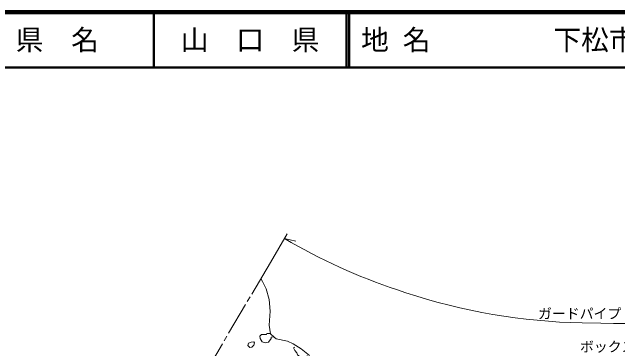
# Model space of a CAD drawing. Units: millimetres at full size, sheet at 1:1000; details may follow other scales. Extents: x 40000 to 680000, y 20000 to 380000.
# Drawn here: x 307482 to 416661, y 319350 to 380000 of the extents above; entities that cross this region are included whole.
import ezdxf
from ezdxf.enums import TextEntityAlignment as Align

# ---------------------------------------------------------------- set-up
doc = ezdxf.new("R2010")
doc.units = ezdxf.units.MM
doc.header["$LTSCALE"] = 1000
for name, color, linetype, lineweight in [('M-BGD', 7, 'Continuous', 13), ('M-BMK', 2, 'Continuous', 13), ('M-STR-HTXT', 7, 'Continuous', 13), ('M-TTL', 2, 'Continuous', 140), ('M-TTL-LINE', 7, 'Continuous', 50)]:
    doc.layers.add(name, color=color, linetype=linetype, lineweight=lineweight)
doc.layers.add('M-TTL-TXT', color=7, linetype='Continuous')
doc.styles.add('ＭＳ ゴシック', font='')
doc.styles.get('ＭＳ ゴシック').set_extended_font_data('MS Gothic')

msp = doc.modelspace()

# ---------------------------------------------------------------- linework, layer by layer
at = {"layer": 'M-BGD'}
for points in [[(352321, 332031), (352639, 331490), (353290, 330154), (353781, 328241), (354021, 326112), (353834, 323598), (354032, 322059), (354706, 321460), (355061, 321155), (357126, 320753), (358154, 320253), (359571, 319351), (361099, 318136)], [(354021, 322146), (353400, 322142), (353308, 321960), (352443, 321929), (352125, 321622), (352193, 321227), (352555, 320621), (353087, 320464), (353675, 320537), (354189, 321221), (354172, 321449), (354648, 321512)], [(358411, 319637), (358206, 319517), (358462, 319038), (358801, 318630), (358909, 318278), (359864, 317542), (360461, 317685), (360643, 318158)]]:
    msp.add_lwpolyline(points, dxfattribs=at)
msp.add_lwpolyline([(351055, 320628), (351167, 320415), (351022, 320027), (350683, 319651), (350337, 319628), (349993, 319929), (350099, 320362), (350594, 320588)], close=True, dxfattribs=at)
at = {"layer": 'M-BMK'}
for p, q in [((350670, 329231), (354023, 334916)), ((349857, 327853), (350365, 328714)), ((346505, 322168), (349553, 327336)), ((345692, 320790), (346200, 321651)), ((342339, 315105), (345387, 320273))]:
    msp.add_line(p, q, dxfattribs=at)
at = {"layer": 'M-STR-HTXT'}
for p, q in [((354023, 334916), (357071, 340084)), ((356563, 339223), (358590, 338723)), ((376937, 329974), (378471, 329467)), ((410195, 324028), (413568, 323960))]:
    msp.add_line(p, q, dxfattribs=at)
for centre, radius, start, end in [((409903, 429665), 105000, 239.46932, 251.7015), ((412379, 432006), 108000, 251.7015, 268.84201), ((416661, 476930), 153001, 268.84202, 282.63454)]:
    msp.add_arc(centre, radius, start, end, dxfattribs=at)
at = {"layer": 'M-TTL'}
msp.add_line((680000, 380000), (40000, 380000), dxfattribs=at)
at = {"layer": 'M-TTL-LINE'}
for p, q in [((333000, 380000), (333000, 370000)), ((367750, 380000), (367750, 370000)), ((368250, 380000), (368250, 370000)), ((40000, 370000), (680000, 370000))]:
    msp.add_line(p, q, dxfattribs=at)

# ---------------------------------------------------------------- texts
at = {"layer": 'M-STR-HTXT', "style": 'ＭＳ ゴシック'}
msp.add_text('ガードパイプ\u3000L=151.5', height=1833, dxfattribs=at).set_placement((415387, 324234), align=Align.BOTTOM_CENTER)
msp.add_text('ボックスカルバート', height=1833, dxfattribs=at).set_placement((409830, 318273), align=Align.BOTTOM_LEFT)
at = {"layer": 'M-TTL-TXT', "style": 'ＭＳ ゴシック'}
for s, p in [('県\u3000名', (315625, 375000)), ('山\u3000口\u3000県', (350375, 375000))]:
    msp.add_text(s, height=3666, dxfattribs=at).set_placement(p, align=Align.MIDDLE_CENTER)
for s, p in [('地 名', (370380, 375000)), ('下松市大字瀬戸', (405024, 375000))]:
    msp.add_text(s, height=3666, dxfattribs=at).set_placement(p, align=Align.MIDDLE_LEFT)

doc.saveas('drawing.dxf')
